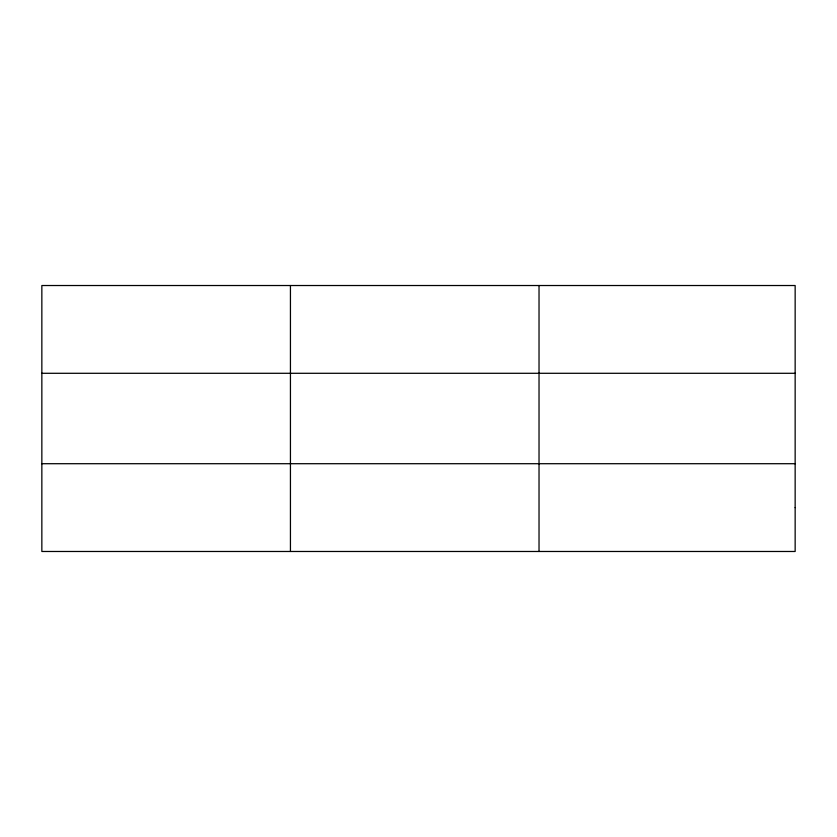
<?xml version="1.0" encoding="UTF-8"?>
<svg xmlns="http://www.w3.org/2000/svg" width="837" height="837" viewBox="0 0 837 837"><rect width="100%" height="100%" fill="white"/><g stroke="black" fill="none" stroke-linecap="round" stroke-linejoin="round"><path stroke-width="1.26" d="M290.439 551.478L290.439 285.522M539.028 551.478L539.028 285.522M41.85 373.292L795.15 373.292M41.85 463.708L795.15 463.708M795.15 507.599L795.15 551.478L41.85 551.478L41.85 285.522L795.15 285.522L795.15 507.599"/></g></svg>
